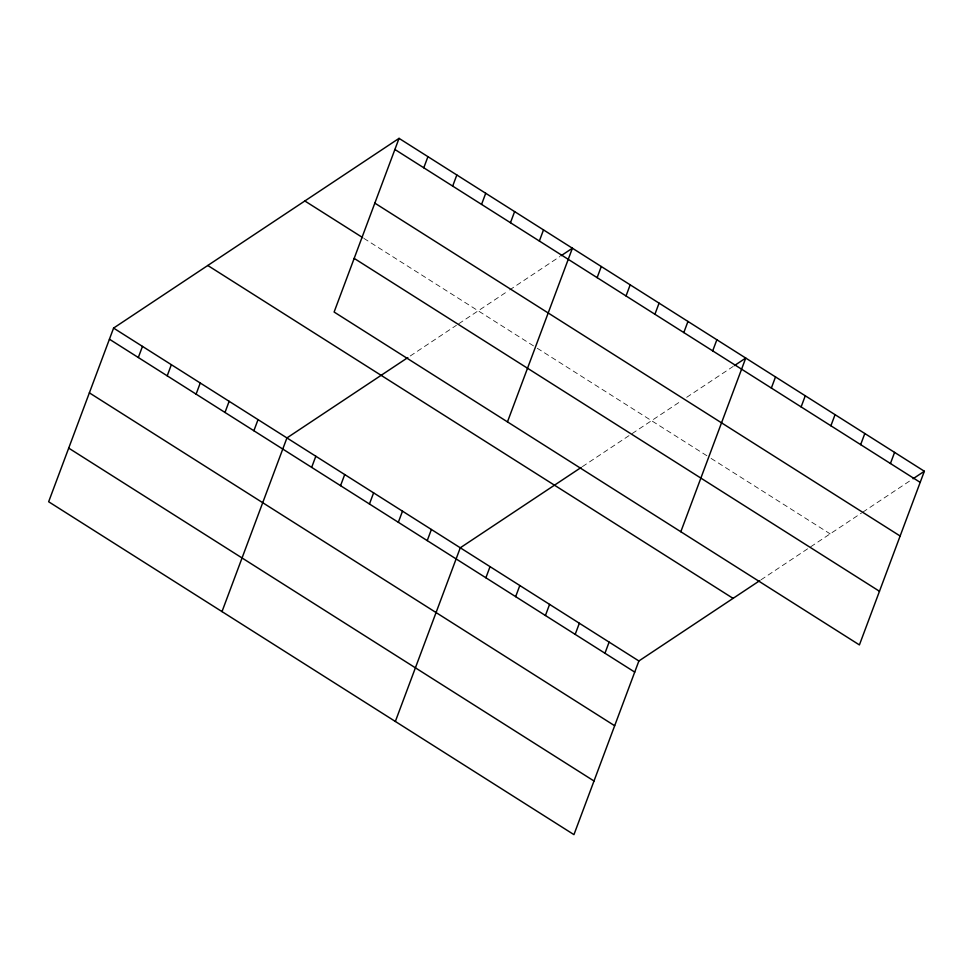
<?xml version="1.0" encoding="UTF-8"?>
<svg xmlns="http://www.w3.org/2000/svg" width="973" height="973" viewBox="0 0 973 973"><rect width="100%" height="100%" fill="white"/><g stroke="black" fill="none" stroke-linecap="round" stroke-linejoin="round"><path stroke-width="0.73" stroke-dasharray="4.87 3.65" d="M410.253 355.984L456.361 325.335M458.782 323.729L508.344 290.793M509.597 289.954L559.84 256.568M582.389 466.639L629.701 435.186M632.134 433.581L681.684 400.645M686.707 397.3L733.192 366.42M760.995 579.823L808.308 548.371M810.728 546.765L861.543 512.99M862.808 512.151L910.533 480.431M363.89 238.385L535.977 347.446M537.23 348.237L708.599 456.836M711.081 458.405L830.139 533.861"/><path stroke-width="1.46" d="M399.052 138.361L334.116 312.029L859.414 644.917L924.35 471.248L399.052 138.361L113.586 328.083L48.65 501.752L573.948 834.639L638.884 660.971L759.779 580.626M138.312 357.517L142.472 346.4M167.21 375.821L171.357 364.705M196.096 394.138L200.256 383.009M224.994 412.443L229.142 401.326M253.88 430.747L258.04 419.631M222.002 611.603L286.926 437.935L407.821 357.59M311.664 467.368L315.824 456.252M423.778 167.794L427.938 156.665M340.55 485.673L344.71 474.556M452.676 186.098L456.836 174.982M369.448 503.99L373.608 492.873M481.562 204.403L485.722 193.286M398.334 522.294L402.494 511.178M510.46 222.72L514.62 211.591M427.232 540.611L431.392 529.482M539.346 241.024L543.506 229.908M395.354 721.455L460.278 547.799L581.173 467.441M507.468 421.881L572.404 248.212L561.093 255.729M597.13 277.646L601.29 266.517M485.892 577.78L490.039 566.663M626.028 295.95L630.188 284.834M515.654 596.644L519.813 585.527M654.914 314.267L659.074 303.138M545.427 615.508L549.575 604.391M683.812 332.571L687.96 321.455M575.189 634.372L579.349 623.243M712.698 350.876L716.858 339.759M604.951 653.236L609.11 642.107M680.82 531.732L745.744 358.064L734.445 365.58M771.358 388.057L775.517 376.928M801.12 406.921L805.279 395.792M830.893 425.785L835.053 414.656M860.655 444.649L864.815 433.52M890.429 463.513L894.588 452.384M913.051 478.765L924.35 471.248M394.892 149.477L920.19 482.365M374.836 203.126L900.134 536.014M304.841 200.973L362.625 237.582M354.172 258.38L879.47 591.28M207.784 265.483L733.083 598.371M113.586 328.083L638.884 660.971M109.426 339.212L634.724 672.1M89.37 392.849L614.668 725.736M68.706 448.115L594.004 781.003"/></g></svg>
